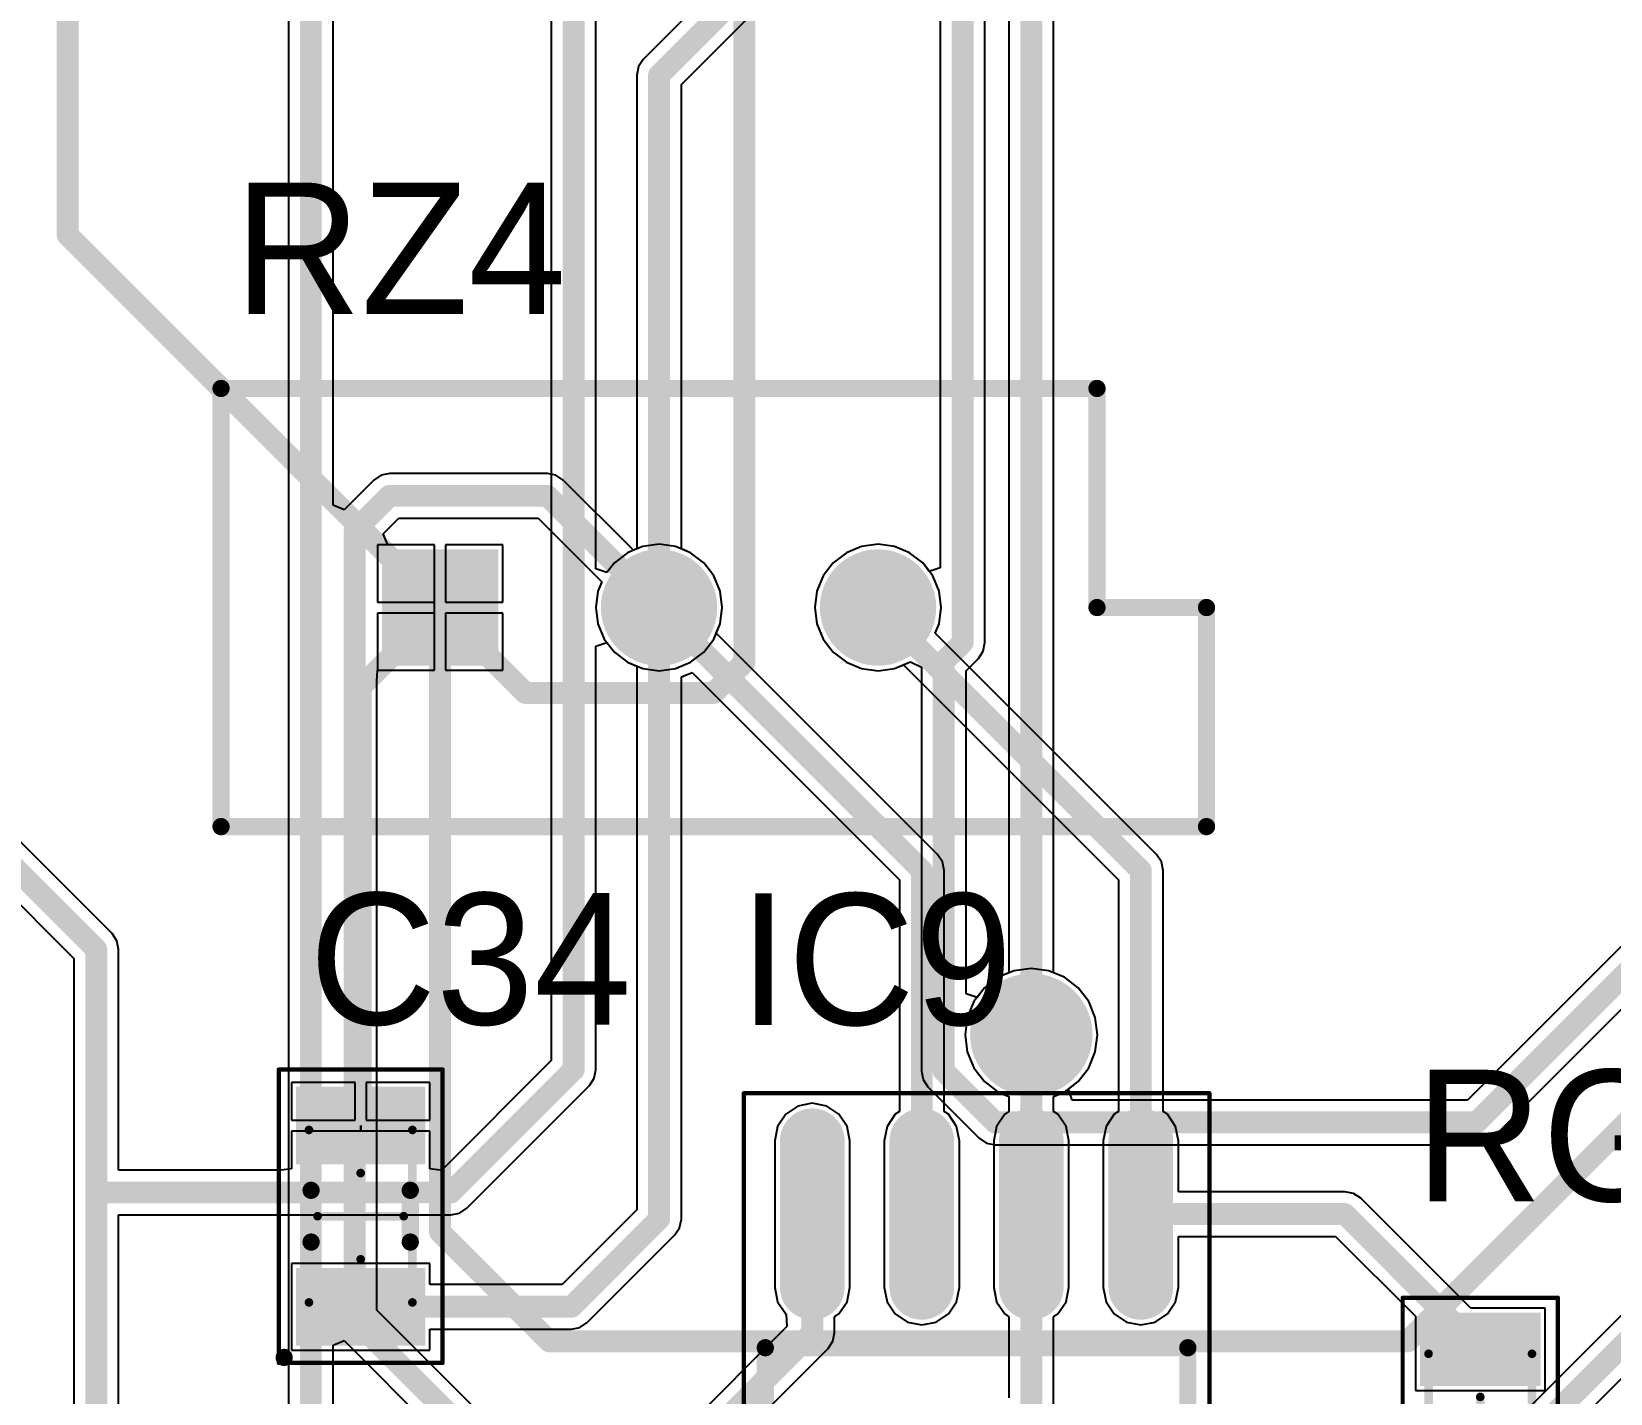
# Model space of a CAD drawing. Header units: millimetres. Extents: x 2.5 to 14.5, y 1.2 to 4.8.
# Drawn here: x 4.513 to 5.234, y 2.286 to 2.908 of the extents above; entities that cross this region are included whole.
import ezdxf

# ---------------------------------------------------------------- set-up
doc = ezdxf.new("R2010")
doc.units = ezdxf.units.MM
doc.header["$MEASUREMENT"] = 0
for name, color, linetype in [('BottomLayer', 5, 'Continuous'), ('BottomSolder', 6, 'Continuous'), ('ConnectLayer', 7, 'Continuous'), ('Mechanical13', 56, 'Continuous'), ('Mechanical15', 56, 'Continuous'), ('MultiLayer', 9, 'Continuous'), ('PadHoleLayer', 156, 'Continuous'), ('TopLayer', 1, 'Continuous'), ('TopOverlay', 2, 'Continuous'), ('TopPaste', 8, 'Continuous'), ('TopSolder', 216, 'Continuous'), ('ViaHoleLayer', 16, 'Continuous')]:
    doc.layers.add(name, color=color, linetype=linetype)

# ---------------------------------------------------------------- blocks, each defined once
blk = doc.blocks.new('VR5_7')
at = {"layer": 'BottomLayer', "const_width": 0.02362}
for points in [[(-0.01181, 0, 1), (0.01181, 0, 1)], [(0.08819, 0, 1), (0.11181, 0, 1)]]:
    blk.add_lwpolyline(points, format="xyb", close=True, dxfattribs=at)
at = {"layer": 'BottomLayer'}
blk.add_solid([(-0.12362, -0.02362), (-0.07638, -0.02362), (-0.12362, 0.02362), (-0.07638, 0.02362)], dxfattribs=at)
at = {"layer": 'BottomSolder', "const_width": 0.02657}
for points in [[(-0.01329, 0, 1), (0.01329, 0, 1)], [(0.08671, 0, 1), (0.11329, 0, 1)]]:
    blk.add_lwpolyline(points, format="xyb", close=True, dxfattribs=at)
at = {"layer": 'BottomSolder'}
blk.add_solid([(-0.12657, -0.02657), (-0.07343, -0.02657), (-0.12657, 0.02657), (-0.07343, 0.02657)], dxfattribs=at)
at = {"layer": 'MultiLayer', "const_width": 0.02362}
for points in [[(-0.01181, 0, 1), (0.01181, 0, 1)], [(0.08819, 0, 1), (0.11181, 0, 1)]]:
    blk.add_lwpolyline(points, format="xyb", close=True, dxfattribs=at)
at = {"layer": 'MultiLayer'}
blk.add_solid([(-0.12362, -0.02362), (-0.07638, -0.02362), (-0.12362, 0.02362), (-0.07638, 0.02362)], dxfattribs=at)
at = {"layer": 'PadHoleLayer', "const_width": 0.01378}
for points in [[(-0.10689, 0, 1), (-0.09311, 0, 1)], [(-0.00689, 0, 1), (0.00689, 0, 1)], [(0.09311, 0, 1), (0.10689, 0, 1)]]:
    blk.add_lwpolyline(points, format="xyb", close=True, dxfattribs=at)
at = {"layer": 'TopLayer', "const_width": 0.02362}
for points in [[(-0.01181, 0, 1), (0.01181, 0, 1)], [(0.08819, 0, 1), (0.11181, 0, 1)]]:
    blk.add_lwpolyline(points, format="xyb", close=True, dxfattribs=at)
at = {"layer": 'TopLayer'}
blk.add_solid([(-0.12362, -0.02362), (-0.07638, -0.02362), (-0.12362, 0.02362), (-0.07638, 0.02362)], dxfattribs=at)
at = {"layer": 'TopOverlay', "const_width": 0.00787}
for points in [[(-0.2, 0.1), (0.2, 0.1)], [(-0.2, -0.1), (-0.2, 0.1)], [(0.2, 0), (0.2, 0.1)], [(0.2, 0), (0.25, 0)], [(0.25, -0.1), (0.25, 0)], [(-0.2, -0.1), (0.25, -0.1)]]:
    blk.add_lwpolyline(points, dxfattribs=at)
at = {"layer": 'TopOverlay', "const_width": 0.00394}
for points in [[(-0.20197, 0.1, 1), (-0.19803, 0.1, 1)], [(-0.20197, 0.1, 1), (-0.19803, 0.1, 1)], [(0.19803, 0.1, 1), (0.20197, 0.1, 1)], [(0.19803, 0.1, 1), (0.20197, 0.1, 1)], [(0.19803, 0, 1), (0.20197, 0, 1)], [(0.19803, 0, 1), (0.20197, 0, 1)], [(0.24803, 0, 1), (0.25197, 0, 1)], [(0.24803, 0, 1), (0.25197, 0, 1)], [(-0.20197, -0.1, 1), (-0.19803, -0.1, 1)], [(-0.20197, -0.1, 1), (-0.19803, -0.1, 1)], [(0.24803, -0.1, 1), (0.25197, -0.1, 1)], [(0.24803, -0.1, 1), (0.25197, -0.1, 1)]]:
    blk.add_lwpolyline(points, format="xyb", close=True, dxfattribs=at)
at = {"layer": 'TopSolder', "const_width": 0.02657}
for points in [[(-0.01329, 0, 1), (0.01329, 0, 1)], [(0.08671, 0, 1), (0.11329, 0, 1)]]:
    blk.add_lwpolyline(points, format="xyb", close=True, dxfattribs=at)
at = {"layer": 'TopSolder'}
blk.add_solid([(-0.12657, -0.02657), (-0.07343, -0.02657), (-0.12657, 0.02657), (-0.07343, 0.02657)], dxfattribs=at)
blk = doc.blocks.new('RESC_0805_2012_20')
at = {"layer": 'Mechanical13', "const_width": 0.00394}
for points in [[(-0.03937, -0.02362), (-0.03937, 0.02362)], [(0.03937, 0.02362), (-0.03937, 0.02362)], [(0.03937, -0.02362), (0.03937, 0.02362)], [(0.03937, -0.02362), (-0.03937, -0.02362)]]:
    blk.add_lwpolyline(points, dxfattribs=at)
at = {"layer": 'Mechanical13', "const_width": 0.00197}
for points in [[(-0.04035, 0.02362, 1), (-0.03839, 0.02362, 1)], [(-0.04035, 0.02362, 1), (-0.03839, 0.02362, 1)], [(0.03839, 0.02362, 1), (0.04035, 0.02362, 1)], [(0.03839, 0.02362, 1), (0.04035, 0.02362, 1)], [(-0.04035, -0.02362, 1), (-0.03839, -0.02362, 1)], [(-0.04035, -0.02362, 1), (-0.03839, -0.02362, 1)], [(0.03839, -0.02362, 1), (0.04035, -0.02362, 1)], [(0.03839, -0.02362, 1), (0.04035, -0.02362, 1)]]:
    blk.add_lwpolyline(points, format="xyb", close=True, dxfattribs=at)
at = {"layer": 'Mechanical15'}
for points, const_width in [([(-0.06496, -0.03543), (-0.06496, 0.03543)], 0.00197), ([(0.06496, 0.03543), (-0.06496, 0.03543)], 0.00197), ([(0.06496, -0.03543), (0.06496, 0.03543)], 0.00197), ([(0, -0.01968), (0, 0.01969)], 0.00394), ([(0.01968, 0), (-0.01969, 0)], 0.00394), ([(0.06496, -0.03543), (-0.06496, -0.03543)], 0.00197)]:
    blk.add_lwpolyline(points, dxfattribs=dict(at, const_width=const_width))
for points, const_width in [([(-0.06545, 0.03543, 1), (-0.06447, 0.03543, 1)], 0.000984), ([(-0.06545, 0.03543, 1), (-0.06447, 0.03543, 1)], 0.000984), ([(0.06447, 0.03543, 1), (0.06545, 0.03543, 1)], 0.000984), ([(0.06447, 0.03543, 1), (0.06545, 0.03543, 1)], 0.000984), ([(-0.00098, 0.01969, 1), (0.00098, 0.01969, 1)], 0.00197), ([(-0.02067, 0, 1), (-0.0187, 0, 1)], 0.00197), ([(0.0187, 0, 1), (0.02067, 0, 1)], 0.00197), ([(-0.00098, -0.01968, 1), (0.00098, -0.01968, 1)], 0.00197), ([(-0.06545, -0.03543, 1), (-0.06447, -0.03543, 1)], 0.000984), ([(-0.06545, -0.03543, 1), (-0.06447, -0.03543, 1)], 0.000984), ([(0.06447, -0.03543, 1), (0.06545, -0.03543, 1)], 0.000984), ([(0.06447, -0.03543, 1), (0.06545, -0.03543, 1)], 0.000984)]:
    blk.add_lwpolyline(points, format="xyb", close=True, dxfattribs=dict(at, const_width=const_width))
at = {"layer": 'TopLayer'}
for points in [[(-0.02756, -0.02461), (-0.02756, 0.02461), (-0.05512, -0.02461), (-0.05512, 0.02461)], [(0.05512, -0.02461), (0.05512, 0.02461), (0.02756, -0.02461), (0.02756, 0.02461)]]:
    blk.add_solid(points, dxfattribs=at)
at = {"layer": 'TopOverlay', "const_width": 0.00787}
for points in [[(0.01181, 0.02067), (-0.01181, 0.02067)], [(0.01181, -0.02067), (-0.01181, -0.02067)]]:
    blk.add_lwpolyline(points, dxfattribs=at)
at = {"layer": 'TopOverlay', "const_width": 0.00394}
for points in [[(-0.01378, 0.02067, 1), (-0.00984, 0.02067, 1)], [(0.00984, 0.02067, 1), (0.01378, 0.02067, 1)], [(-0.01378, -0.02067, 1), (-0.00984, -0.02067, 1)], [(0.00984, -0.02067, 1), (0.01378, -0.02067, 1)]]:
    blk.add_lwpolyline(points, format="xyb", close=True, dxfattribs=at)
at = {"layer": 'TopPaste'}
for points in [[(-0.02756, -0.02461), (-0.02756, 0.02461), (-0.05512, -0.02461), (-0.05512, 0.02461)], [(0.05512, -0.02461), (0.05512, 0.02461), (0.02756, -0.02461), (0.02756, 0.02461)]]:
    blk.add_solid(points, dxfattribs=at)
at = {"layer": 'TopSolder'}
for points in [[(-0.02461, -0.02756), (-0.02461, 0.02756), (-0.05807, -0.02756), (-0.05807, 0.02756)], [(0.05807, -0.02756), (0.05807, 0.02756), (0.02461, -0.02756), (0.02461, 0.02756)]]:
    blk.add_solid(points, dxfattribs=at)
blk = doc.blocks.new('SOIC127P1030X265_8N_132')
at = {"layer": 'Mechanical13', "const_width": 0.00394}
for points in [[(-0.07677, 0.09646), (-0.07677, -0.09646)], [(-0.07677, 0.09646), (0.07677, 0.09646)], [(0.07677, 0.09646), (0.07677, -0.09646)], [(-0.07677, -0.09646), (0.07677, -0.09646)]]:
    blk.add_lwpolyline(points, dxfattribs=at)
at = {"layer": 'Mechanical13'}
for points, const_width in [([(-0.07776, 0.09646, 1), (-0.07579, 0.09646, 1)], 0.00197), ([(-0.07776, 0.09646, 1), (-0.07579, 0.09646, 1)], 0.00197), ([(0.07579, 0.09646, 1), (0.07776, 0.09646, 1)], 0.00197), ([(0.07579, 0.09646, 1), (0.07776, 0.09646, 1)], 0.00197), ([(-0.02165, 0.06102, 1), (-0.06102, 0.06102, 1)], 0.00394), ([(-0.06201, 0.06102, 1), (-0.06004, 0.06102, 1)], 0.00197), ([(-0.02264, 0.06102, 1), (-0.02067, 0.06102, 1)], 0.00197), ([(-0.07776, -0.09646, 1), (-0.07579, -0.09646, 1)], 0.00197), ([(-0.07776, -0.09646, 1), (-0.07579, -0.09646, 1)], 0.00197), ([(0.07579, -0.09646, 1), (0.07776, -0.09646, 1)], 0.00197), ([(0.07579, -0.09646, 1), (0.07776, -0.09646, 1)], 0.00197)]:
    blk.add_lwpolyline(points, format="xyb", close=True, dxfattribs=dict(at, const_width=const_width))
at = {"layer": 'Mechanical15'}
for points, const_width in [([(-0.23327, 0.1063), (-0.23327, -0.1063)], 0.00197), ([(-0.23327, 0.1063), (0.23327, 0.1063)], 0.00197), ([(0.23327, 0.1063), (0.23327, -0.1063)], 0.00197), ([(0, 0.01968), (0, -0.01969)], 0.00394), ([(-0.01968, 0), (0.01969, 0)], 0.00394), ([(-0.23327, -0.1063), (0.23327, -0.1063)], 0.00197)]:
    blk.add_lwpolyline(points, dxfattribs=dict(at, const_width=const_width))
for points, const_width in [([(-0.23376, 0.1063, 1), (-0.23278, 0.1063, 1)], 0.000984), ([(-0.23376, 0.1063, 1), (-0.23278, 0.1063, 1)], 0.000984), ([(0.23278, 0.1063, 1), (0.23376, 0.1063, 1)], 0.000984), ([(0.23278, 0.1063, 1), (0.23376, 0.1063, 1)], 0.000984), ([(-0.00098, 0.01968, 1), (0.00098, 0.01968, 1)], 0.00197), ([(-0.02067, 0, 1), (-0.0187, 0, 1)], 0.00197), ([(0.0187, 0, 1), (0.02067, 0, 1)], 0.00197), ([(-0.00098, -0.01969, 1), (0.00098, -0.01969, 1)], 0.00197), ([(-0.23376, -0.1063, 1), (-0.23278, -0.1063, 1)], 0.000984), ([(-0.23376, -0.1063, 1), (-0.23278, -0.1063, 1)], 0.000984), ([(0.23278, -0.1063, 1), (0.23376, -0.1063, 1)], 0.000984), ([(0.23278, -0.1063, 1), (0.23376, -0.1063, 1)], 0.000984)]:
    blk.add_lwpolyline(points, format="xyb", close=True, dxfattribs=dict(at, const_width=const_width))
at = {"layer": 'TopLayer', "const_width": 0.02362}
for points in [[(-0.21161, 0.075), (-0.14469, 0.075)], [(0.14469, 0.075), (0.21161, 0.075)], [(-0.21161, 0.025), (-0.14469, 0.025)], [(0.14469, 0.025), (0.21161, 0.025)], [(-0.21161, -0.025), (-0.14469, -0.025)], [(0.14469, -0.025), (0.21161, -0.025)], [(-0.21161, -0.075), (-0.14469, -0.075)], [(0.14469, -0.075), (0.21161, -0.075)]]:
    blk.add_lwpolyline(points, dxfattribs=at)
at = {"layer": 'TopLayer', "const_width": 0.01181}
for points in [[(-0.21752, 0.075, 1), (-0.20571, 0.075, 1)], [(-0.15059, 0.075, 1), (-0.13878, 0.075, 1)], [(0.13878, 0.075, 1), (0.15059, 0.075, 1)], [(0.20571, 0.075, 1), (0.21752, 0.075, 1)], [(-0.21752, 0.025, 1), (-0.20571, 0.025, 1)], [(-0.15059, 0.025, 1), (-0.13878, 0.025, 1)], [(0.13878, 0.025, 1), (0.15059, 0.025, 1)], [(0.20571, 0.025, 1), (0.21752, 0.025, 1)], [(-0.21752, -0.025, 1), (-0.20571, -0.025, 1)], [(-0.15059, -0.025, 1), (-0.13878, -0.025, 1)], [(0.13878, -0.025, 1), (0.15059, -0.025, 1)], [(0.20571, -0.025, 1), (0.21752, -0.025, 1)], [(-0.21752, -0.075, 1), (-0.20571, -0.075, 1)], [(-0.15059, -0.075, 1), (-0.13878, -0.075, 1)], [(0.13878, -0.075, 1), (0.15059, -0.075, 1)], [(0.20571, -0.075, 1), (0.21752, -0.075, 1)]]:
    blk.add_lwpolyline(points, format="xyb", close=True, dxfattribs=at)
at = {"layer": 'TopOverlay'}
for points, const_width in [([(-0.17323, 0.10846, 1), (-0.18307, 0.10846, 1)], 0.00984), ([(-0.18553, 0.10846, 1), (-0.18061, 0.10846, 1)], 0.00492), ([(-0.17569, 0.10846, 1), (-0.17077, 0.10846, 1)], 0.00492), ([(-0.11909, 0.09646, 1), (-0.11516, 0.09646, 1)], 0.00394), ([(-0.11909, 0.09646, 1), (-0.11516, 0.09646, 1)], 0.00394), ([(0.11516, 0.09646, 1), (0.11909, 0.09646, 1)], 0.00394), ([(0.11516, 0.09646, 1), (0.11909, 0.09646, 1)], 0.00394), ([(-0.06594, 0.05709, 1), (-0.08957, 0.05709, 1)], 0.02362), ([(-0.09547, 0.05709, 1), (-0.08366, 0.05709, 1)], 0.01181), ([(-0.07185, 0.05709, 1), (-0.06004, 0.05709, 1)], 0.01181), ([(-0.11909, -0.09646, 1), (-0.11516, -0.09646, 1)], 0.00394), ([(-0.11909, -0.09646, 1), (-0.11516, -0.09646, 1)], 0.00394), ([(0.11516, -0.09646, 1), (0.11909, -0.09646, 1)], 0.00394), ([(0.11516, -0.09646, 1), (0.11909, -0.09646, 1)], 0.00394)]:
    blk.add_lwpolyline(points, format="xyb", close=True, dxfattribs=dict(at, const_width=const_width))
at = {"layer": 'TopOverlay', "const_width": 0.00787}
for points in [[(-0.11713, 0.09646), (-0.11713, -0.09646)], [(-0.11713, 0.09646), (0.11713, 0.09646)], [(0.11713, 0.09646), (0.11713, -0.09646)], [(-0.11713, -0.09646), (0.11713, -0.09646)]]:
    blk.add_lwpolyline(points, dxfattribs=at)
at = {"layer": 'TopPaste', "const_width": 0.02362}
for points in [[(-0.21161, 0.075), (-0.14469, 0.075)], [(0.14469, 0.075), (0.21161, 0.075)], [(-0.21161, 0.025), (-0.14469, 0.025)], [(0.14469, 0.025), (0.21161, 0.025)], [(-0.21161, -0.025), (-0.14469, -0.025)], [(0.14469, -0.025), (0.21161, -0.025)], [(-0.21161, -0.075), (-0.14469, -0.075)], [(0.14469, -0.075), (0.21161, -0.075)]]:
    blk.add_lwpolyline(points, dxfattribs=at)
at = {"layer": 'TopPaste', "const_width": 0.01181}
for points in [[(-0.21752, 0.075, 1), (-0.20571, 0.075, 1)], [(-0.15059, 0.075, 1), (-0.13878, 0.075, 1)], [(0.13878, 0.075, 1), (0.15059, 0.075, 1)], [(0.20571, 0.075, 1), (0.21752, 0.075, 1)], [(-0.21752, 0.025, 1), (-0.20571, 0.025, 1)], [(-0.15059, 0.025, 1), (-0.13878, 0.025, 1)], [(0.13878, 0.025, 1), (0.15059, 0.025, 1)], [(0.20571, 0.025, 1), (0.21752, 0.025, 1)], [(-0.21752, -0.025, 1), (-0.20571, -0.025, 1)], [(-0.15059, -0.025, 1), (-0.13878, -0.025, 1)], [(0.13878, -0.025, 1), (0.15059, -0.025, 1)], [(0.20571, -0.025, 1), (0.21752, -0.025, 1)], [(-0.21752, -0.075, 1), (-0.20571, -0.075, 1)], [(-0.15059, -0.075, 1), (-0.13878, -0.075, 1)], [(0.13878, -0.075, 1), (0.15059, -0.075, 1)], [(0.20571, -0.075, 1), (0.21752, -0.075, 1)]]:
    blk.add_lwpolyline(points, format="xyb", close=True, dxfattribs=at)
at = {"layer": 'TopSolder', "const_width": 0.02953}
for points in [[(-0.21161, 0.075), (-0.14469, 0.075)], [(0.14469, 0.075), (0.21161, 0.075)], [(-0.21161, 0.025), (-0.14469, 0.025)], [(0.14469, 0.025), (0.21161, 0.025)], [(-0.21161, -0.025), (-0.14469, -0.025)], [(0.14469, -0.025), (0.21161, -0.025)], [(-0.21161, -0.075), (-0.14469, -0.075)], [(0.14469, -0.075), (0.21161, -0.075)]]:
    blk.add_lwpolyline(points, dxfattribs=at)
at = {"layer": 'TopSolder', "const_width": 0.01476}
for points in [[(-0.219, 0.075, 1), (-0.20423, 0.075, 1)], [(-0.15207, 0.075, 1), (-0.1373, 0.075, 1)], [(0.1373, 0.075, 1), (0.15207, 0.075, 1)], [(0.20423, 0.075, 1), (0.219, 0.075, 1)], [(-0.219, 0.025, 1), (-0.20423, 0.025, 1)], [(-0.15207, 0.025, 1), (-0.1373, 0.025, 1)], [(0.1373, 0.025, 1), (0.15207, 0.025, 1)], [(0.20423, 0.025, 1), (0.219, 0.025, 1)], [(-0.219, -0.025, 1), (-0.20423, -0.025, 1)], [(-0.15207, -0.025, 1), (-0.1373, -0.025, 1)], [(0.1373, -0.025, 1), (0.15207, -0.025, 1)], [(0.20423, -0.025, 1), (0.219, -0.025, 1)], [(-0.219, -0.075, 1), (-0.20423, -0.075, 1)], [(-0.15207, -0.075, 1), (-0.1373, -0.075, 1)], [(0.1373, -0.075, 1), (0.15207, -0.075, 1)], [(0.20423, -0.075, 1), (0.219, -0.075, 1)]]:
    blk.add_lwpolyline(points, format="xyb", close=True, dxfattribs=at)
blk = doc.blocks.new('CAPCP2012X06N_171')
at = {"layer": 'Mechanical13', "const_width": 0.00394}
for points in [[(-0.03937, 0.02362), (-0.03937, -0.02362)], [(-0.03937, 0.02362), (0.03937, 0.02362)], [(0.03937, 0.02362), (0.03937, -0.02362)], [(-0.03937, -0.02362), (0.03937, -0.02362)]]:
    blk.add_lwpolyline(points, dxfattribs=at)
at = {"layer": 'Mechanical13', "const_width": 0.00197}
for points in [[(-0.04035, 0.02362, 1), (-0.03839, 0.02362, 1)], [(-0.04035, 0.02362, 1), (-0.03839, 0.02362, 1)], [(0.03839, 0.02362, 1), (0.04035, 0.02362, 1)], [(0.03839, 0.02362, 1), (0.04035, 0.02362, 1)], [(-0.04035, -0.02362, 1), (-0.03839, -0.02362, 1)], [(-0.04035, -0.02362, 1), (-0.03839, -0.02362, 1)], [(0.03839, -0.02362, 1), (0.04035, -0.02362, 1)], [(0.03839, -0.02362, 1), (0.04035, -0.02362, 1)]]:
    blk.add_lwpolyline(points, format="xyb", close=True, dxfattribs=at)
at = {"layer": 'Mechanical15'}
for points, const_width in [([(-0.06693, 0.0374), (-0.06693, -0.0374)], 0.00197), ([(-0.06693, 0.0374), (0.06693, 0.0374)], 0.00197), ([(0.06693, 0.0374), (0.06693, -0.0374)], 0.00197), ([(0, 0.01969), (0, -0.01968)], 0.00394), ([(-0.01969, 0), (0.01968, 0)], 0.00394), ([(-0.06693, -0.0374), (0.06693, -0.0374)], 0.00197)]:
    blk.add_lwpolyline(points, dxfattribs=dict(at, const_width=const_width))
for points, const_width in [([(-0.06742, 0.0374, 1), (-0.06644, 0.0374, 1)], 0.000984), ([(-0.06742, 0.0374, 1), (-0.06644, 0.0374, 1)], 0.000984), ([(0.06644, 0.0374, 1), (0.06742, 0.0374, 1)], 0.000984), ([(0.06644, 0.0374, 1), (0.06742, 0.0374, 1)], 0.000984), ([(-0.00098, 0.01969, 1), (0.00098, 0.01969, 1)], 0.00197), ([(-0.02067, 0, 1), (-0.0187, 0, 1)], 0.00197), ([(0.0187, 0, 1), (0.02067, 0, 1)], 0.00197), ([(-0.00098, -0.01968, 1), (0.00098, -0.01968, 1)], 0.00197), ([(-0.06742, -0.0374, 1), (-0.06644, -0.0374, 1)], 0.000984), ([(-0.06742, -0.0374, 1), (-0.06644, -0.0374, 1)], 0.000984), ([(0.06644, -0.0374, 1), (0.06742, -0.0374, 1)], 0.000984), ([(0.06644, -0.0374, 1), (0.06742, -0.0374, 1)], 0.000984)]:
    blk.add_lwpolyline(points, format="xyb", close=True, dxfattribs=dict(at, const_width=const_width))
at = {"layer": 'TopLayer'}
for points in [[(-0.02657, -0.02658), (-0.02657, 0.02657), (-0.0561, -0.02658), (-0.0561, 0.02657)], [(0.0561, -0.02658), (0.0561, 0.02657), (0.02657, -0.02658), (0.02657, 0.02657)]]:
    blk.add_solid(points, dxfattribs=at)
at = {"layer": 'TopOverlay'}
for points, const_width in [([(-0.06249, 0.03493, 1), (-0.06642, 0.03493, 1)], 0.00394), ([(-0.06741, 0.03493, 1), (-0.06544, 0.03493, 1)], 0.00197), ([(-0.06347, 0.03493, 1), (-0.0615, 0.03493, 1)], 0.00197), ([(-0.01378, 0.02264, 1), (-0.00984, 0.02264, 1)], 0.00394), ([(0.00984, 0.02264, 1), (0.01378, 0.02264, 1)], 0.00394), ([(-0.01378, -0.02264, 1), (-0.00984, -0.02264, 1)], 0.00394), ([(0.00984, -0.02264, 1), (0.01378, -0.02264, 1)], 0.00394)]:
    blk.add_lwpolyline(points, format="xyb", close=True, dxfattribs=dict(at, const_width=const_width))
at = {"layer": 'TopOverlay', "const_width": 0.00787}
for points in [[(-0.01181, 0.02264), (0.01181, 0.02264)], [(-0.01181, -0.02264), (0.01181, -0.02264)]]:
    blk.add_lwpolyline(points, dxfattribs=at)
at = {"layer": 'TopPaste'}
for points in [[(-0.02657, -0.02658), (-0.02657, 0.02657), (-0.0561, -0.02658), (-0.0561, 0.02657)], [(0.0561, -0.02658), (0.0561, 0.02657), (0.02657, -0.02658), (0.02657, 0.02657)]]:
    blk.add_solid(points, dxfattribs=at)
at = {"layer": 'TopSolder'}
for points in [[(-0.02362, -0.02953), (-0.02362, 0.02953), (-0.05905, -0.02953), (-0.05905, 0.02953)], [(0.05906, -0.02953), (0.05906, 0.02953), (0.02362, -0.02953), (0.02362, 0.02953)]]:
    blk.add_solid(points, dxfattribs=at)

msp = doc.modelspace()

# ---------------------------------------------------------------- linework, layer by layer
at = {"layer": 'BottomLayer', "const_width": 0.01}
for points in [[(4.839, 2.62), (4.839, 3.283)], [(4.641, 2.24), (4.641, 3.154)], [(4.93862, 2.629), (4.93862, 3.11847)], [(4.97, 2.45), (4.97, 3.12157)], [(4.661, 2.68), (4.677, 2.696)], [(4.677, 2.696), (4.749, 2.696)], [(4.749, 2.696), (4.8, 2.645)], [(4.661, 2.32), (4.661, 2.68)], [(5.17339, 2.41), (5.43516, 2.67177)], [(4.7, 2.36), (4.7, 2.645)], [(4.7, 2.645), (4.739, 2.606)], [(4.93, 2.62038), (4.93862, 2.629)], [(5.14185, 2.31), (5.465, 2.63315)], [(5.19985, 2.268), (5.565, 2.63315)], [(4.825, 2.606), (4.839, 2.62)], [(4.93, 2.43343), (4.93, 2.62038)], [(4.739, 2.606), (4.825, 2.606)], [(4.93, 2.43343), (4.95343, 2.41)], [(4.95343, 2.41), (5.17339, 2.41)], [(4.7, 2.36), (4.75, 2.31)], [(4.661, 2.32), (4.713, 2.268)], [(4.75, 2.31), (5.14185, 2.31)]]:
    msp.add_lwpolyline(points, dxfattribs=at)
at = {"layer": 'BottomLayer'}
for points, const_width in [([(4.6745, 2.696, 1), (4.6795, 2.696, 1)], 0.005), ([(4.6745, 2.696, 1), (4.6795, 2.696, 1)], 0.005), ([(4.7465, 2.696, 1), (4.7515, 2.696, 1)], 0.005), ([(4.7465, 2.696, 1), (4.7515, 2.696, 1)], 0.005), ([(4.6585, 2.68, 1), (4.6635, 2.68, 1)], 0.005), ([(4.6585, 2.68, 1), (4.6635, 2.68, 1)], 0.005), ([(4.6975, 2.645, 1), (4.7025, 2.645, 1)], 0.005), ([(4.6975, 2.645, 1), (4.7025, 2.645, 1)], 0.005), ([(4.7975, 2.645, 1), (4.8025, 2.645, 1)], 0.005), ([(4.93612, 2.629, 1), (4.94112, 2.629, 1)], 0.005), ([(4.93612, 2.629, 1), (4.94112, 2.629, 1)], 0.005), ([(4.8365, 2.62, 1), (4.8415, 2.62, 1)], 0.005), ([(4.8365, 2.62, 1), (4.8415, 2.62, 1)], 0.005), ([(4.9275, 2.62038, 1), (4.9325, 2.62038, 1)], 0.005), ([(4.9275, 2.62038, 1), (4.9325, 2.62038, 1)], 0.005), ([(4.7365, 2.606, 1), (4.7415, 2.606, 1)], 0.005), ([(4.7365, 2.606, 1), (4.7415, 2.606, 1)], 0.005), ([(4.8225, 2.606, 1), (4.8275, 2.606, 1)], 0.005), ([(4.8225, 2.606, 1), (4.8275, 2.606, 1)], 0.005), ([(4.9575, 2.45, 1), (4.9825, 2.45, 1)], 0.025), ([(4.9675, 2.45, 1), (4.9725, 2.45, 1)], 0.005), ([(4.9275, 2.43343, 1), (4.9325, 2.43343, 1)], 0.005), ([(4.9275, 2.43343, 1), (4.9325, 2.43343, 1)], 0.005), ([(4.95093, 2.41, 1), (4.95593, 2.41, 1)], 0.005), ([(4.95093, 2.41, 1), (4.95593, 2.41, 1)], 0.005), ([(5.17089, 2.41, 1), (5.17589, 2.41, 1)], 0.005), ([(5.17089, 2.41, 1), (5.17589, 2.41, 1)], 0.005), ([(4.6975, 2.36, 1), (4.7025, 2.36, 1)], 0.005), ([(4.6975, 2.36, 1), (4.7025, 2.36, 1)], 0.005), ([(4.6585, 2.32, 1), (4.6635, 2.32, 1)], 0.005), ([(4.6585, 2.32, 1), (4.6635, 2.32, 1)], 0.005), ([(4.7475, 2.31, 1), (4.7525, 2.31, 1)], 0.005), ([(4.7475, 2.31, 1), (4.7525, 2.31, 1)], 0.005), ([(5.13935, 2.31, 1), (5.14435, 2.31, 1)], 0.005), ([(5.13935, 2.31, 1), (5.14435, 2.31, 1)], 0.005)]:
    msp.add_lwpolyline(points, format="xyb", close=True, dxfattribs=dict(at, const_width=const_width))
at = {"layer": 'BottomSolder', "const_width": 0.02795}
msp.add_lwpolyline([(4.95602, 2.45, 1), (4.98398, 2.45, 1)], format="xyb", close=True, dxfattribs=at)
at = {"layer": 'ConnectLayer'}
for p, q in [((4.6308, 3.154), (4.6308, 2.24)), ((4.6512, 2.69169), (4.6512, 3.14978)), ((4.92843, 3.11847), (4.92843, 2.66318)), ((4.9598, 3.11817), (4.9598, 2.47825)), ((4.9802, 2.47825), (4.9802, 3.11734)), ((4.94882, 2.629), (4.94882, 3.11425)), ((4.8978, 3.00022), (4.79279, 2.89521)), ((4.7508, 2.986), (4.7508, 2.43822)), ((4.8102, 2.88378), (4.91521, 2.98879)), ((4.7712, 2.66269), (4.7712, 2.98178)), ((4.55021, 2.49621), (4.1282, 2.91822)), ((4.11079, 2.90679), (4.5328, 2.48478)), ((4.79058, 2.8919), (4.7898, 2.888)), ((4.79279, 2.89521), (4.79058, 2.8919)), ((4.7898, 2.888), (4.7898, 2.67176)), ((4.8102, 2.67176), (4.8102, 2.88378)), ((4.6731, 2.70542), (4.66979, 2.70321)), ((4.677, 2.7062), (4.6731, 2.70542)), ((4.749, 2.7062), (4.677, 2.7062)), ((4.7529, 2.70542), (4.749, 2.7062)), ((4.75621, 2.70321), (4.7529, 2.70542)), ((4.66979, 2.70321), (4.6562, 2.68962)), ((4.78829, 2.67113), (4.75621, 2.70321)), ((4.6562, 2.68962), (4.6512, 2.69169)), ((4.67404, 2.67862), (4.68122, 2.6858)), ((4.68122, 2.6858), (4.74478, 2.6858)), ((4.74478, 2.6858), (4.77387, 2.65671)), ((4.67611, 2.67362), (4.67404, 2.67862)), ((5.42795, 2.67898), (5.16917, 2.4202)), ((4.6975, 2.67362), (4.67138, 2.67362)), ((4.67138, 2.67362), (4.67138, 2.6475)), ((4.6975, 2.67362), (4.67611, 2.67362)), ((4.6975, 2.645), (4.6975, 2.67362)), ((4.6975, 2.6475), (4.6975, 2.67362)), ((4.72862, 2.67362), (4.7025, 2.67362)), ((4.7025, 2.67362), (4.7025, 2.6475)), ((4.72862, 2.67362), (4.7025, 2.67362)), ((4.7025, 2.67362), (4.7025, 2.6475)), ((4.72862, 2.6475), (4.72862, 2.67362)), ((4.72862, 2.6475), (4.72862, 2.67362)), ((4.78557, 2.67), (4.77959, 2.66541)), ((4.7898, 2.67176), (4.78557, 2.67)), ((4.79253, 2.67289), (4.78829, 2.67113)), ((4.8, 2.67387), (4.79253, 2.67289)), ((4.80747, 2.67289), (4.8, 2.67387)), ((4.81443, 2.67), (4.80747, 2.67289)), ((4.81443, 2.67), (4.8102, 2.67176)), ((4.82041, 2.66541), (4.81443, 2.67)), ((4.82041, 2.66541), (4.81443, 2.67)), ((4.88557, 2.67), (4.87959, 2.66541)), ((4.88557, 2.67), (4.87959, 2.66541)), ((4.89253, 2.67289), (4.88557, 2.67)), ((4.89253, 2.67289), (4.88557, 2.67)), ((4.9, 2.67387), (4.89253, 2.67289)), ((4.9, 2.67387), (4.89253, 2.67289)), ((4.90747, 2.67289), (4.9, 2.67387)), ((4.90747, 2.67289), (4.9, 2.67387)), ((4.91443, 2.67), (4.90747, 2.67289)), ((4.91443, 2.67), (4.90747, 2.67289)), ((4.92041, 2.66541), (4.91443, 2.67)), ((4.92041, 2.66541), (4.91443, 2.67)), ((4.7762, 2.66099), (4.7712, 2.66269)), ((4.77959, 2.66541), (4.7762, 2.66099)), ((4.825, 2.65943), (4.82041, 2.66541)), ((4.825, 2.65943), (4.82041, 2.66541)), ((4.87959, 2.66541), (4.875, 2.65943)), ((4.87959, 2.66541), (4.875, 2.65943)), ((4.92343, 2.66149), (4.92041, 2.66541)), ((4.925, 2.65943), (4.92041, 2.66541)), ((4.92843, 2.66318), (4.92343, 2.66149)), ((4.77387, 2.65671), (4.77211, 2.65247)), ((4.82789, 2.65247), (4.825, 2.65943)), ((4.82789, 2.65247), (4.825, 2.65943)), ((4.875, 2.65943), (4.87211, 2.65247)), ((4.875, 2.65943), (4.87211, 2.65247)), ((4.92789, 2.65247), (4.925, 2.65943)), ((5.1806, 2.40279), (5.43176, 2.65395)), ((4.67138, 2.6475), (4.6975, 2.6475)), ((4.7025, 2.6475), (4.72862, 2.6475)), ((4.7025, 2.6475), (4.72862, 2.6475)), ((4.77211, 2.65247), (4.77113, 2.645)), ((4.82887, 2.645), (4.82789, 2.65247)), ((4.82887, 2.645), (4.82789, 2.65247)), ((4.87211, 2.65247), (4.87113, 2.645)), ((4.87211, 2.65247), (4.87113, 2.645)), ((4.92887, 2.645), (4.92789, 2.65247)), ((4.6975, 2.6425), (4.67138, 2.6425)), ((4.67138, 2.6425), (4.67138, 2.61638)), ((4.6975, 2.61638), (4.6975, 2.645)), ((4.6975, 2.61638), (4.6975, 2.6425)), ((4.72862, 2.6425), (4.7025, 2.6425)), ((4.7025, 2.6425), (4.7025, 2.61638)), ((4.72862, 2.6425), (4.7025, 2.6425)), ((4.7025, 2.6425), (4.7025, 2.61638)), ((4.72862, 2.61638), (4.72862, 2.6425)), ((4.72862, 2.61638), (4.72862, 2.6425)), ((4.77113, 2.645), (4.77211, 2.63753)), ((4.82789, 2.63753), (4.82887, 2.645)), ((4.82789, 2.63753), (4.82887, 2.645)), ((4.87113, 2.645), (4.87211, 2.63753)), ((4.87113, 2.645), (4.87211, 2.63753)), ((4.92789, 2.63753), (4.92887, 2.645)), ((4.77211, 2.63753), (4.775, 2.63057)), ((4.825, 2.63057), (4.82789, 2.63753)), ((4.82613, 2.63329), (4.82789, 2.63753)), ((4.92721, 2.53221), (4.82613, 2.63329)), ((4.87211, 2.63753), (4.875, 2.63057)), ((4.87211, 2.63753), (4.875, 2.63057)), ((4.92613, 2.63329), (4.92789, 2.63753)), ((5.02721, 2.53221), (4.92613, 2.63329)), ((4.7712, 2.62731), (4.7762, 2.62901)), ((4.7712, 2.434), (4.7712, 2.62731)), ((4.775, 2.63057), (4.77959, 2.62459)), ((4.7762, 2.62901), (4.77959, 2.62459)), ((4.77959, 2.62459), (4.78557, 2.62)), ((4.77959, 2.62459), (4.78557, 2.62)), ((4.81443, 2.62), (4.82041, 2.62459)), ((4.82041, 2.62459), (4.825, 2.63057)), ((4.875, 2.63057), (4.87959, 2.62459)), ((4.875, 2.63057), (4.87959, 2.62459)), ((4.87959, 2.62459), (4.88557, 2.62)), ((4.87959, 2.62459), (4.88557, 2.62)), ((4.94583, 2.62179), (4.94804, 2.6251)), ((4.94804, 2.6251), (4.94882, 2.629)), ((4.78557, 2.62), (4.79253, 2.61711)), ((4.78557, 2.62), (4.7898, 2.61824)), ((4.7898, 2.61824), (4.7898, 2.37005)), ((4.79253, 2.61711), (4.8, 2.61613)), ((4.8, 2.61613), (4.80747, 2.61711)), ((4.80747, 2.61711), (4.81443, 2.62)), ((4.88557, 2.62), (4.89253, 2.61711)), ((4.88557, 2.62), (4.89253, 2.61711)), ((4.89253, 2.61711), (4.9, 2.61613)), ((4.89253, 2.61711), (4.9, 2.61613)), ((4.9, 2.61613), (4.90747, 2.61711)), ((4.9, 2.61613), (4.90747, 2.61711)), ((4.90747, 2.61711), (4.91443, 2.62)), ((4.90747, 2.61711), (4.91171, 2.61887)), ((4.91171, 2.61887), (5.0098, 2.52078)), ((4.91443, 2.62), (4.9148, 2.62028)), ((4.9148, 2.62028), (4.9198, 2.61782)), ((4.9198, 2.61782), (4.9198, 2.43343)), ((4.9402, 2.61616), (4.94583, 2.62179)), ((5.53887, 2.62144), (5.19563, 2.2782)), ((4.6712, 2.61145), (4.67138, 2.61638)), ((4.6712, 2.32422), (4.6712, 2.61145)), ((4.67138, 2.61638), (4.6762, 2.61638)), ((4.67138, 2.61638), (4.6975, 2.61638)), ((4.6762, 2.61638), (4.6975, 2.61638)), ((4.7025, 2.61638), (4.72862, 2.61638)), ((4.7025, 2.61638), (4.72862, 2.61638)), ((4.8102, 2.61331), (4.8152, 2.61538)), ((4.8102, 2.36583), (4.8102, 2.61331)), ((4.8152, 2.61538), (4.9098, 2.52078)), ((4.9402, 2.46865), (4.9402, 2.61616)), ((5.20706, 2.26079), (5.55329, 2.60702)), ((4.92942, 2.5289), (4.92721, 2.53221)), ((5.02942, 2.5289), (5.02721, 2.53221)), ((4.9302, 2.525), (4.92942, 2.5289)), ((4.9302, 2.41502), (4.9302, 2.525)), ((5.0302, 2.525), (5.02942, 2.5289)), ((5.0302, 2.41502), (5.0302, 2.525)), ((4.9098, 2.52078), (4.9098, 2.41502)), ((5.0098, 2.52078), (5.0098, 2.41502)), ((4.55242, 2.4929), (4.55021, 2.49621)), ((4.5532, 2.489), (4.55242, 2.4929)), ((4.5532, 2.3882), (4.5532, 2.489)), ((4.5328, 2.48478), (4.5328, 2.375)), ((4.97, 2.48026), (4.96217, 2.47923)), ((4.97783, 2.47923), (4.97, 2.48026)), ((4.95487, 2.47621), (4.9486, 2.4714)), ((4.95487, 2.47621), (4.9486, 2.4714)), ((4.96217, 2.47923), (4.95487, 2.47621)), ((4.9598, 2.47825), (4.95487, 2.47621)), ((4.98513, 2.47621), (4.97783, 2.47923)), ((4.98513, 2.47621), (4.9802, 2.47825)), ((4.9914, 2.4714), (4.98513, 2.47621)), ((4.9914, 2.4714), (4.98513, 2.47621)), ((4.9452, 2.46696), (4.9402, 2.46865)), ((4.9486, 2.4714), (4.94379, 2.46513)), ((4.9486, 2.4714), (4.9452, 2.46696)), ((4.9962, 2.46513), (4.9914, 2.4714)), ((4.9962, 2.46513), (4.9914, 2.4714)), ((4.94379, 2.46513), (4.94077, 2.45783)), ((4.99923, 2.45783), (4.9962, 2.46513)), ((4.99923, 2.45783), (4.9962, 2.46513)), ((4.94077, 2.45783), (4.93974, 2.45)), ((5.00026, 2.45), (4.99923, 2.45783)), ((5.00026, 2.45), (4.99923, 2.45783)), ((4.93974, 2.45), (4.94077, 2.44217)), ((4.99923, 2.44217), (5.00026, 2.45)), ((4.99923, 2.44217), (5.00026, 2.45)), ((4.7508, 2.43822), (4.70078, 2.3882)), ((4.94077, 2.44217), (4.94379, 2.43487)), ((4.9962, 2.43487), (4.99923, 2.44217)), ((4.9962, 2.43487), (4.99923, 2.44217)), ((4.76821, 2.42679), (4.77042, 2.4301)), ((4.77042, 2.4301), (4.7712, 2.434)), ((4.9198, 2.43343), (4.92058, 2.42953)), ((4.94379, 2.43487), (4.9486, 2.4286)), ((4.9914, 2.4286), (4.9962, 2.43487)), ((4.9914, 2.4286), (4.9962, 2.43487)), ((4.66126, 2.42827), (4.63219, 2.42827)), ((4.63219, 2.42827), (4.63219, 2.411)), ((4.66126, 2.411), (4.66126, 2.42827)), ((4.69534, 2.42827), (4.66626, 2.42827)), ((4.66626, 2.42827), (4.66626, 2.411)), ((4.69534, 2.411), (4.69534, 2.42827)), ((4.71221, 2.37079), (4.76821, 2.42679)), ((4.92058, 2.42953), (4.92279, 2.42622)), ((4.92279, 2.42622), (4.94622, 2.40279)), ((4.9486, 2.4286), (4.95487, 2.4238)), ((4.95487, 2.4238), (4.9598, 2.42175)), ((4.9802, 2.42175), (4.98513, 2.4238)), ((4.98513, 2.4238), (4.9914, 2.4286)), ((4.98696, 2.4252), (4.9914, 2.4286)), ((4.98865, 2.4202), (4.98696, 2.4252)), ((4.86344, 2.41745), (4.85788, 2.41373)), ((4.87, 2.41875), (4.86344, 2.41745)), ((4.87656, 2.41745), (4.87, 2.41875)), ((4.88212, 2.41373), (4.87656, 2.41745)), ((4.9598, 2.42175), (4.9598, 2.41502)), ((4.9802, 2.41502), (4.9802, 2.42175)), ((5.16917, 2.4202), (4.98865, 2.4202)), ((4.63219, 2.411), (4.66126, 2.411)), ((4.66376, 2.406), (4.66376, 2.4085)), ((4.66376, 2.4085), (4.66376, 2.4085)), ((4.66376, 2.4085), (4.66376, 2.406)), ((4.66626, 2.411), (4.69534, 2.411)), ((4.85416, 2.40817), (4.85286, 2.40161)), ((4.85788, 2.41373), (4.85416, 2.40817)), ((4.88584, 2.40817), (4.88212, 2.41373)), ((4.88714, 2.40161), (4.88584, 2.40817)), ((4.90416, 2.40817), (4.90286, 2.40161)), ((4.90788, 2.41373), (4.90416, 2.40817)), ((4.9098, 2.41502), (4.90788, 2.41373)), ((4.93212, 2.41373), (4.9302, 2.41502)), ((4.93584, 2.40817), (4.93212, 2.41373)), ((4.93714, 2.40161), (4.93584, 2.40817)), ((4.95416, 2.40817), (4.95286, 2.40161)), ((4.95788, 2.41373), (4.95416, 2.40817)), ((4.9598, 2.41502), (4.95788, 2.41373)), ((4.98212, 2.41373), (4.9802, 2.41502)), ((4.98584, 2.40817), (4.98212, 2.41373)), ((4.98714, 2.40161), (4.98584, 2.40817)), ((5.00416, 2.40817), (5.00286, 2.40161)), ((5.00788, 2.41373), (5.00416, 2.40817)), ((5.0098, 2.41502), (5.00788, 2.41373)), ((5.03212, 2.41373), (5.0302, 2.41502)), ((5.03584, 2.40817), (5.03212, 2.41373)), ((5.03714, 2.40161), (5.03584, 2.40817)), ((4.66376, 2.406), (4.63219, 2.406)), ((4.63219, 2.406), (4.63219, 2.38874)), ((4.69534, 2.406), (4.66376, 2.406)), ((4.69534, 2.3932), (4.69534, 2.406)), ((4.85286, 2.40161), (4.85286, 2.33469)), ((4.88714, 2.33469), (4.88714, 2.40161)), ((4.90286, 2.40161), (4.90286, 2.33469)), ((4.93714, 2.33469), (4.93714, 2.40161)), ((4.94622, 2.40279), (4.94953, 2.40058)), ((4.95286, 2.40161), (4.95286, 2.33469)), ((4.98714, 2.33469), (4.98714, 2.40161)), ((5.00286, 2.40161), (5.00286, 2.33469)), ((5.03714, 2.37835), (5.03714, 2.40161)), ((5.1773, 2.40058), (5.1806, 2.40279)), ((4.94953, 2.40058), (4.95343, 2.3998)), ((4.95343, 2.3998), (5.17339, 2.3998)), ((5.17339, 2.3998), (5.1773, 2.40058)), ((4.62741, 2.3882), (4.5532, 2.3882)), ((4.63219, 2.38874), (4.62741, 2.3882)), ((4.69534, 2.38874), (4.69534, 2.3932)), ((4.70011, 2.3882), (4.69534, 2.38874)), ((4.70078, 2.3882), (4.70011, 2.3882)), ((4.5328, 2.375), (4.5328, 2.245)), ((5.11319, 2.37835), (5.03714, 2.37835)), ((5.11709, 2.37757), (5.11319, 2.37835)), ((5.1204, 2.37536), (5.11709, 2.37757)), ((5.17064, 2.32512), (5.1204, 2.37536)), ((4.5532, 2.2542), (4.5532, 2.3678)), ((4.5532, 2.3678), (4.705, 2.3678)), ((4.705, 2.3678), (4.7089, 2.36858)), ((4.7089, 2.36858), (4.71221, 2.37079)), ((4.7898, 2.37005), (4.75578, 2.33602)), ((4.80942, 2.36193), (4.8102, 2.36583)), ((4.76721, 2.31862), (4.80721, 2.35862)), ((4.80721, 2.35862), (4.80942, 2.36193)), ((5.03714, 2.33469), (5.03714, 2.35795)), ((5.03714, 2.35795), (5.10896, 2.35795)), ((5.10896, 2.35795), (5.14539, 2.32153)), ((4.69534, 2.34559), (4.63219, 2.34559)), ((4.63219, 2.34559), (4.63219, 2.30606)), ((4.69534, 2.33602), (4.69534, 2.34559)), ((4.75578, 2.33602), (4.69534, 2.33602)), ((4.85286, 2.33469), (4.85416, 2.32813)), ((4.88584, 2.32813), (4.88714, 2.33469)), ((4.90286, 2.33469), (4.90416, 2.32813)), ((4.93584, 2.32813), (4.93714, 2.33469)), ((4.95286, 2.33469), (4.95416, 2.32813)), ((4.98584, 2.32813), (4.98714, 2.33469)), ((5.00286, 2.33469), (5.00416, 2.32813)), ((5.03584, 2.32813), (5.03714, 2.33469)), ((4.71722, 2.2782), (4.6712, 2.32422)), ((4.85416, 2.32813), (4.85788, 2.32257)), ((4.85788, 2.32257), (4.85801, 2.32248)), ((4.85801, 2.32248), (4.85842, 2.31684)), ((4.8802, 2.32128), (4.88212, 2.32257)), ((4.88212, 2.32257), (4.88584, 2.32813)), ((4.90416, 2.32813), (4.90788, 2.32257)), ((4.90788, 2.32257), (4.91344, 2.31885)), ((4.92656, 2.31885), (4.93212, 2.32257)), ((4.93212, 2.32257), (4.93584, 2.32813)), ((4.95416, 2.32813), (4.95788, 2.32257)), ((4.95788, 2.32257), (4.9598, 2.32128)), ((4.9802, 2.32128), (4.98212, 2.32257)), ((4.98212, 2.32257), (4.98584, 2.32813)), ((5.00416, 2.32813), (5.00788, 2.32257)), ((5.00788, 2.32257), (5.01344, 2.31885)), ((5.02656, 2.31885), (5.03212, 2.32257)), ((5.03212, 2.32257), (5.03584, 2.32813)), ((5.14539, 2.32153), (5.14539, 2.28756)), ((5.20461, 2.32512), (5.17064, 2.32512)), ((5.20461, 2.28756), (5.20461, 2.32512)), ((4.69534, 2.30606), (4.69534, 2.31563)), ((4.69534, 2.31563), (4.76, 2.31563)), ((4.76, 2.31563), (4.7639, 2.31641)), ((4.7639, 2.31641), (4.76721, 2.31862)), ((4.85842, 2.31684), (4.79578, 2.2542)), ((4.8802, 2.314), (4.8802, 2.32128)), ((4.91344, 2.31885), (4.92, 2.31755)), ((4.92, 2.31755), (4.92656, 2.31885)), ((4.9598, 2.32128), (4.9598, 2.28422)), ((4.9802, 2.28), (4.9802, 2.32128)), ((5.01344, 2.31885), (5.02, 2.31755)), ((5.02, 2.31755), (5.02656, 2.31885)), ((4.6512, 2.30831), (4.6562, 2.31038)), ((4.6512, 2.24422), (4.6512, 2.30831)), ((4.6562, 2.31038), (4.70579, 2.26079)), ((4.87721, 2.30679), (4.87942, 2.3101)), ((4.87942, 2.3101), (4.8802, 2.314)), ((4.63219, 2.30606), (4.69534, 2.30606)), ((4.80721, 2.23679), (4.87721, 2.30679)), ((5.14539, 2.28756), (5.20461, 2.28756))]:
    msp.add_line(p, q, dxfattribs=at)
at = {"layer": 'MultiLayer', "const_width": 0.025}
msp.add_lwpolyline([(4.9575, 2.45, 1), (4.9825, 2.45, 1)], format="xyb", close=True, dxfattribs=at)
at = {"layer": 'TopLayer', "const_width": 0.01}
for points in [[(4.8, 2.888), (4.908, 2.996)], [(4.761, 2.434), (4.761, 2.986)], [(4.53, 2.815), (4.53, 2.97185)], [(4.118, 2.914), (4.543, 2.489)], [(4.8, 2.645), (4.8, 2.888)], [(4.53, 2.815), (4.7, 2.645)], [(4.66376, 2.60876), (4.7, 2.645)], [(4.8, 2.36583), (4.8, 2.645)], [(4.8, 2.645), (4.92, 2.525)], [(4.9, 2.645), (5.02, 2.525)], [(4.66376, 2.4085), (4.66376, 2.60876)], [(4.92, 2.36815), (4.92, 2.525)], [(5.02, 2.36815), (5.02, 2.525)], [(4.543, 2.375), (4.543, 2.489)], [(4.97, 2.36815), (4.97, 2.45)], [(4.705, 2.378), (4.761, 2.434)], [(4.543, 2.375), (4.546, 2.378)], [(4.543, 2.245), (4.543, 2.375)], [(4.546, 2.378), (4.705, 2.378)], [(4.87, 2.314), (4.87, 2.36815)], [(4.97, 2.28), (4.97, 2.36815)], [(5.02, 2.36815), (5.11319, 2.36815)], [(5.11319, 2.36815), (5.175, 2.30634)], [(4.76, 2.32583), (4.8, 2.36583)], [(4.66376, 2.32583), (4.76, 2.32583)], [(4.8, 2.244), (4.87, 2.314)]]:
    msp.add_lwpolyline(points, dxfattribs=at)
at = {"layer": 'TopLayer'}
for points, const_width in [([(4.7975, 2.888, 1), (4.8025, 2.888, 1)], 0.005), ([(4.7975, 2.888, 1), (4.8025, 2.888, 1)], 0.005), ([(4.5275, 2.815, 1), (4.5325, 2.815, 1)], 0.005), ([(4.5275, 2.815, 1), (4.5325, 2.815, 1)], 0.005), ([(4.6975, 2.645, 1), (4.7025, 2.645, 1)], 0.005), ([(4.6975, 2.645, 1), (4.7025, 2.645, 1)], 0.005), ([(4.7975, 2.645, 1), (4.8025, 2.645, 1)], 0.005), ([(4.7975, 2.645, 1), (4.8025, 2.645, 1)], 0.005), ([(4.7975, 2.645, 1), (4.8025, 2.645, 1)], 0.005), ([(4.8975, 2.645, 1), (4.9025, 2.645, 1)], 0.005), ([(4.66126, 2.60876, 1), (4.66626, 2.60876, 1)], 0.005), ([(4.66126, 2.60876, 1), (4.66626, 2.60876, 1)], 0.005), ([(4.9175, 2.525, 1), (4.9225, 2.525, 1)], 0.005), ([(4.9175, 2.525, 1), (4.9225, 2.525, 1)], 0.005), ([(5.0175, 2.525, 1), (5.0225, 2.525, 1)], 0.005), ([(5.0175, 2.525, 1), (5.0225, 2.525, 1)], 0.005), ([(4.5405, 2.489, 1), (4.5455, 2.489, 1)], 0.005), ([(4.5405, 2.489, 1), (4.5455, 2.489, 1)], 0.005), ([(4.9575, 2.45, 1), (4.9825, 2.45, 1)], 0.025), ([(4.9675, 2.45, 1), (4.9725, 2.45, 1)], 0.005), ([(4.7585, 2.434, 1), (4.7635, 2.434, 1)], 0.005), ([(4.7585, 2.434, 1), (4.7635, 2.434, 1)], 0.005), ([(4.66126, 2.4085, 1), (4.66626, 2.4085, 1)], 0.005), ([(4.5405, 2.375, 1), (4.5455, 2.375, 1)], 0.005), ([(4.5405, 2.375, 1), (4.5455, 2.375, 1)], 0.005), ([(4.5405, 2.375, 1), (4.5455, 2.375, 1)], 0.005), ([(4.5435, 2.378, 1), (4.5485, 2.378, 1)], 0.005), ([(4.5435, 2.378, 1), (4.5485, 2.378, 1)], 0.005), ([(4.7025, 2.378, 1), (4.7075, 2.378, 1)], 0.005), ([(4.7025, 2.378, 1), (4.7075, 2.378, 1)], 0.005), ([(4.8675, 2.36815, 1), (4.8725, 2.36815, 1)], 0.005), ([(4.9175, 2.36815, 1), (4.9225, 2.36815, 1)], 0.005), ([(4.9675, 2.36815, 1), (4.9725, 2.36815, 1)], 0.005), ([(4.9675, 2.36815, 1), (4.9725, 2.36815, 1)], 0.005), ([(5.0175, 2.36815, 1), (5.0225, 2.36815, 1)], 0.005), ([(5.0175, 2.36815, 1), (5.0225, 2.36815, 1)], 0.005), ([(5.11069, 2.36815, 1), (5.11569, 2.36815, 1)], 0.005), ([(5.11069, 2.36815, 1), (5.11569, 2.36815, 1)], 0.005), ([(4.7975, 2.36583, 1), (4.8025, 2.36583, 1)], 0.005), ([(4.7975, 2.36583, 1), (4.8025, 2.36583, 1)], 0.005), ([(4.66126, 2.32583, 1), (4.66626, 2.32583, 1)], 0.005), ([(4.7575, 2.32583, 1), (4.7625, 2.32583, 1)], 0.005), ([(4.7575, 2.32583, 1), (4.7625, 2.32583, 1)], 0.005), ([(4.8675, 2.314, 1), (4.8725, 2.314, 1)], 0.005), ([(4.8675, 2.314, 1), (4.8725, 2.314, 1)], 0.005), ([(5.1725, 2.30634, 1), (5.1775, 2.30634, 1)], 0.005)]:
    msp.add_lwpolyline(points, format="xyb", close=True, dxfattribs=dict(at, const_width=const_width))
at = {"layer": 'TopSolder', "const_width": 0.02795}
msp.add_lwpolyline([(4.95602, 2.45, 1), (4.98398, 2.45, 1)], format="xyb", close=True, dxfattribs=at)
at = {"layer": 'ViaHoleLayer', "const_width": 0.014}
msp.add_lwpolyline([(4.963, 2.45, 1), (4.977, 2.45, 1)], format="xyb", close=True, dxfattribs=at)

# ---------------------------------------------------------------- block references
for name, p, rotation in [('VR5_7', (4.8, 2.645), 360), ('CAPCP2012X06N_171', (4.66376, 2.36717), 90), ('SOIC127P1030X265_8N_132', (4.945, 2.19), 90), ('RESC_0805_2012_20', (5.175, 2.265), 270)]:
    msp.add_blockref(name, p, dxfattribs=dict(rotation=rotation))

# ---------------------------------------------------------------- texts
at = {"layer": 'TopOverlay'}
for s, p in [('RZ4', (4.606, 2.779)), ('C34', (4.64026, 2.45467)), ('IC9', (4.8365, 2.4545)), ('RG4', (5.14538, 2.374))]:
    msp.add_text(s, height=0.06, dxfattribs=at).set_placement(p)

doc.saveas('drawing.dxf')
